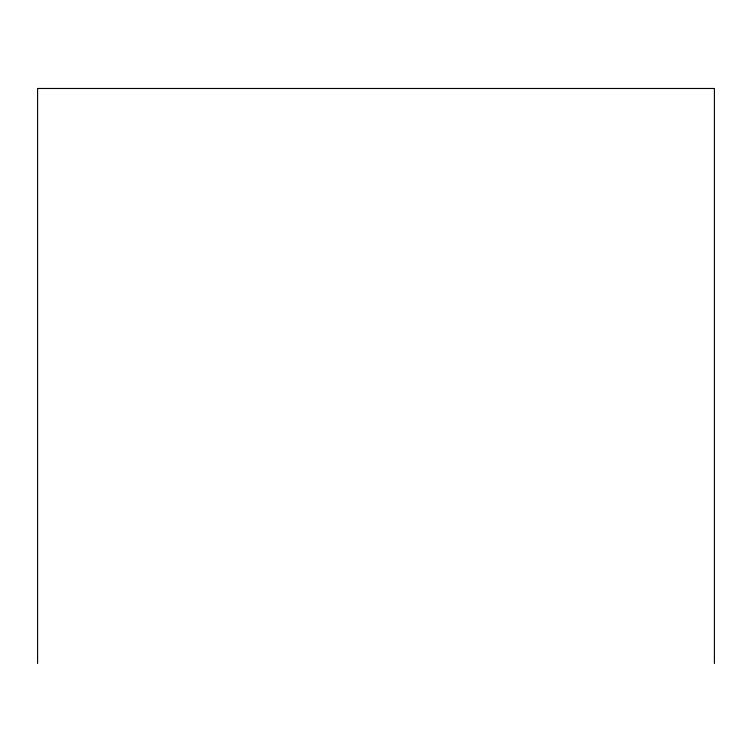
<?xml version="1.0" encoding="UTF-8"?>
<svg xmlns="http://www.w3.org/2000/svg" width="752" height="752" viewBox="0 0 752 752"><rect width="100%" height="100%" fill="white"/><g stroke="black" fill="none" stroke-linecap="round" stroke-linejoin="round"><path stroke-width="1.13" d="M714.4 663.518L714.4 88.482L37.6 88.482L37.6 663.518"/></g></svg>
